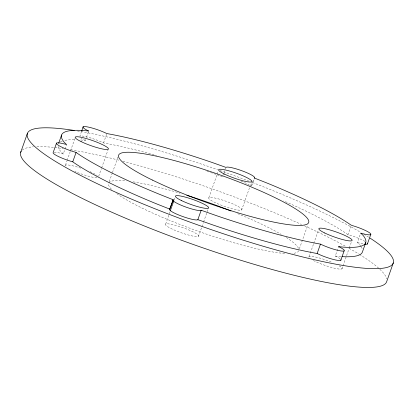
<?xml version="1.0" encoding="UTF-8"?>
<svg xmlns="http://www.w3.org/2000/svg" width="414" height="414" viewBox="0 0 414 414"><rect width="100%" height="100%" fill="white"/><g stroke="black" fill="none" stroke-linecap="round" stroke-linejoin="round"><path stroke-width="0.31" stroke-dasharray="2.07 1.55" d="M54.162 152.217A15.121 2.287 19.5 0 1 61.909 153.584L63.254 153.987L66.582 144.595M65.459 165.165L66.944 160.968M67.156 160.368L70.344 151.374M70.556 150.779L74.799 138.783M81.527 131.481L79.866 136.175A15.121 2.287 19.5 0 1 103.107 142.768L104.675 143.166A161.305 24.4 19.5 0 1 156.611 155.514M80.725 139.948L85.403 140.439L86.231 138.09M86.443 137.5L88.731 131.041M103.516 142.98L106.838 133.587M98.682 176.271L101.44 168.477M101.653 167.877L108.023 149.889M109.26 181.617L112.23 173.223M112.442 172.622L117.964 157.035M165.683 224.062L170.144 211.471M174.175 200.081L175.024 197.68M208.868 197.669L216.936 174.884M217.148 174.284L218.209 171.287M198.482 236.368A17.642 2.67 19.5 0 0 176.405 225.599A17.642 2.67 19.5 0 0 171.36 228.683A17.642 2.67 19.5 0 0 198.482 236.368L201.665 227.374M201.877 226.774L203.362 222.577M203.574 221.976L208.247 208.785M223.218 175.018L223.839 173.259M224.052 172.669L225.087 169.735M225.299 169.15L225.713 167.975M241.662 209.976A17.642 2.67 19.5 0 0 219.586 199.206A17.642 2.67 19.5 0 0 214.545 202.286A17.642 2.67 19.5 0 0 241.662 209.976L249.73 187.19M249.942 186.59L251.433 182.393M251.453 185.57L253.741 179.112M251.598 186.041L254.512 177.818M299.363 248.824L307.856 224.838M309.092 256.566L313.553 243.975M313.765 243.375L318.433 230.184M340.153 258.817A15.121 2.287 19.5 0 0 335.92 256.328L335.252 256.028L338.58 246.63M365.024 241.414A15.121 2.287 19.5 0 0 348.453 234.81L347.92 234.671L351.248 225.278M341.886 268.872L342.74 266.476M342.952 265.876L349.106 248.483M349.323 247.888L351.445 241.89M360.791 246.175A161.305 24.4 19.5 0 0 359.523 244.539L357.411 242.485L360.734 233.087M335.252 256.028L339.93 256.514A161.305 24.4 19.5 0 0 341.343 256.608M357.411 242.485L358.188 242.723A15.121 2.287 19.5 0 0 363.751 244.017M222.592 176.778L208.377 171.712A161.305 24.4 19.5 0 0 205.391 170.697M85.403 140.439L84.73 140.134A15.121 2.287 19.5 0 1 81.247 138.193M347.92 234.671L347.263 234.174A161.305 24.4 19.5 0 0 283.766 200.93M63.254 153.987L61.127 151.922A161.305 24.4 19.5 0 1 58.069 146.028M298.727 250.62A100.814 15.251 19.5 0 1 292.294 253.487M284.677 253.446A100.814 15.251 19.5 0 1 196.924 230.805A100.814 15.251 19.5 0 1 116.422 193.364M111.583 189.322A100.814 15.251 19.5 0 1 108.623 183.418M108.82 182.978A100.814 15.251 19.5 0 1 126.286 180.918M133.158 181.839A100.814 15.251 19.5 0 1 180.043 193.219M237.574 213.619A100.814 15.251 19.5 0 1 281.297 234.459M286.209 237.455A100.814 15.251 19.5 0 1 298.572 248.54M22.258 150.096A194.073 29.358 19.5 0 1 33.451 146.794M36.924 146.608A194.073 29.358 19.5 0 1 63.368 148.616M70.727 149.754A194.073 29.358 19.5 0 1 119.315 160.311M122.942 161.253A194.073 29.358 19.5 0 1 301.573 224.512M304.419 225.806A194.073 29.358 19.5 0 1 345.68 246.366M349.106 248.286A194.073 29.358 19.5 0 1 358.855 254.036M359.435 254.393A194.073 29.358 19.5 0 1 379.312 268.779M379.809 269.24A194.073 29.358 19.5 0 1 386.733 278.943M77.382 130.964A194.073 29.358 19.5 0 1 217.671 169.693M220.093 170.547A194.073 29.358 19.5 0 1 248.892 181.135M252.436 182.496A194.073 29.358 19.5 0 1 360.651 232.326M363.74 234.164A194.073 29.358 19.5 0 1 368.905 237.372M339.144 265.814A17.642 2.67 19.5 0 1 335.899 268.52A17.642 2.67 19.5 0 1 313.196 260.385M308.896 257.239A17.642 2.67 19.5 0 1 332.546 262.595M96.943 177.72A17.642 2.67 19.5 0 1 74.799 171.448M65.262 165.838A17.642 2.67 19.5 0 1 81.506 168.374M90.014 171.67A17.642 2.67 19.5 0 1 97.109 175.448M60.397 141.986A161.305 24.4 19.5 0 1 63.57 140.703M64.915 140.387A161.305 24.4 19.5 0 1 75.322 139.694M361.143 246.697A161.305 24.4 19.5 0 1 362.162 248.664M241.196 181.151A15.246 2.308 19.5 0 1 249.709 185.312"/><path stroke-width="0.62" d="M169.709 209.194L169.543 209.769L170.345 210.664A15.121 2.287 19.5 0 0 184.991 217.303A15.121 2.287 19.5 0 0 197.82 219.741L201.173 210.255L215.606 215.358A161.305 24.4 19.5 0 0 319.303 243.903L320.871 244.301A15.121 2.287 19.5 0 0 340.986 250.951A15.121 2.287 19.5 0 0 339.247 246.935L338.58 246.63L343.258 247.122A161.305 24.4 19.5 0 0 362.85 235.147L360.734 233.087L361.51 233.33A15.121 2.287 19.5 0 0 370.064 233.175A15.121 2.287 19.5 0 0 351.776 225.413L350.591 224.781A161.305 24.4 19.5 0 0 267.889 183.397L254.155 177.937L254.512 177.818A15.246 2.308 19.5 0 0 243.742 171.453A15.246 2.308 19.5 0 0 226.841 167.085L225.92 167.385L211.704 162.319A161.305 24.4 19.5 0 0 108.002 133.774L106.434 133.37A15.121 2.287 19.5 0 0 86.324 126.725A15.121 2.287 19.5 0 0 88.058 130.741L88.731 131.041L84.052 130.555A161.305 24.4 19.5 0 0 64.455 142.53L66.582 144.595L65.236 144.191A15.121 2.287 19.5 0 0 57.458 144.667A15.121 2.287 19.5 0 0 76.088 152.419L76.714 152.895A161.305 24.4 19.5 0 0 159.416 194.275L173.212 199.765L169.709 209.194L173.212 199.765M173.036 199.796L172.871 200.371L173.673 201.266A15.121 2.287 19.5 0 0 188.318 207.911A15.121 2.287 19.5 0 0 201.147 210.343L201.173 210.255M20.7 152.336L27.355 133.546M56.511 143.099L53.189 152.492A15.121 2.287 19.5 0 0 72.76 161.812L73.387 162.288A161.305 24.4 19.5 0 0 156.088 203.672L169.885 209.158M58.659 143.291L61.572 135.073M81.734 130.891L83.193 126.782M72.76 161.812L76.088 152.419M170.345 210.664L173.673 201.266M197.845 219.648L212.278 224.75A161.305 24.4 19.5 0 0 315.975 253.296L317.14 253.482L320.467 244.089M340.789 260.287L344.117 250.894M365.733 242.604L362.41 251.997A161.305 24.4 19.5 0 1 342.031 256.644M367.373 244.037L370.701 234.645M393.3 262.916L386.645 281.706A194.073 29.358 19.5 0 1 191.232 243.753A194.073 29.358 19.5 0 1 21.145 151.374M317.14 253.482L317.543 253.699A15.121 2.287 19.5 0 0 333.311 259.433A15.121 2.287 19.5 0 0 340.955 259.713M186.812 195.304A100.814 15.251 19.5 0 1 231.017 210.98M369.997 238.076A194.073 29.358 19.5 0 1 316.881 260.292A194.073 29.358 19.5 0 1 73.682 171.8A194.073 29.358 19.5 0 1 74.251 130.462M367.539 243.463A15.121 2.287 19.5 0 1 364.817 244.167M152.393 180.064A100.814 15.251 19.5 0 0 307.359 223.99A100.814 15.251 19.5 0 0 181.208 162.454A100.814 15.251 19.5 0 0 152.393 180.064M181.342 200.5A17.642 2.67 19.5 0 0 208.459 208.185A17.642 2.67 19.5 0 0 186.383 197.416A17.642 2.67 19.5 0 0 181.342 200.5M324.752 233.004A17.642 2.67 19.5 0 0 351.869 240.689A17.642 2.67 19.5 0 0 329.792 229.92A17.642 2.67 19.5 0 0 324.752 233.004M224.523 174.108A17.642 2.67 19.5 0 0 251.645 181.793A17.642 2.67 19.5 0 0 229.568 171.023A17.642 2.67 19.5 0 0 224.523 174.108M81.118 141.604A17.642 2.67 19.5 0 0 108.235 149.288A17.642 2.67 19.5 0 0 86.159 138.519A17.642 2.67 19.5 0 0 81.118 141.604"/></g></svg>
